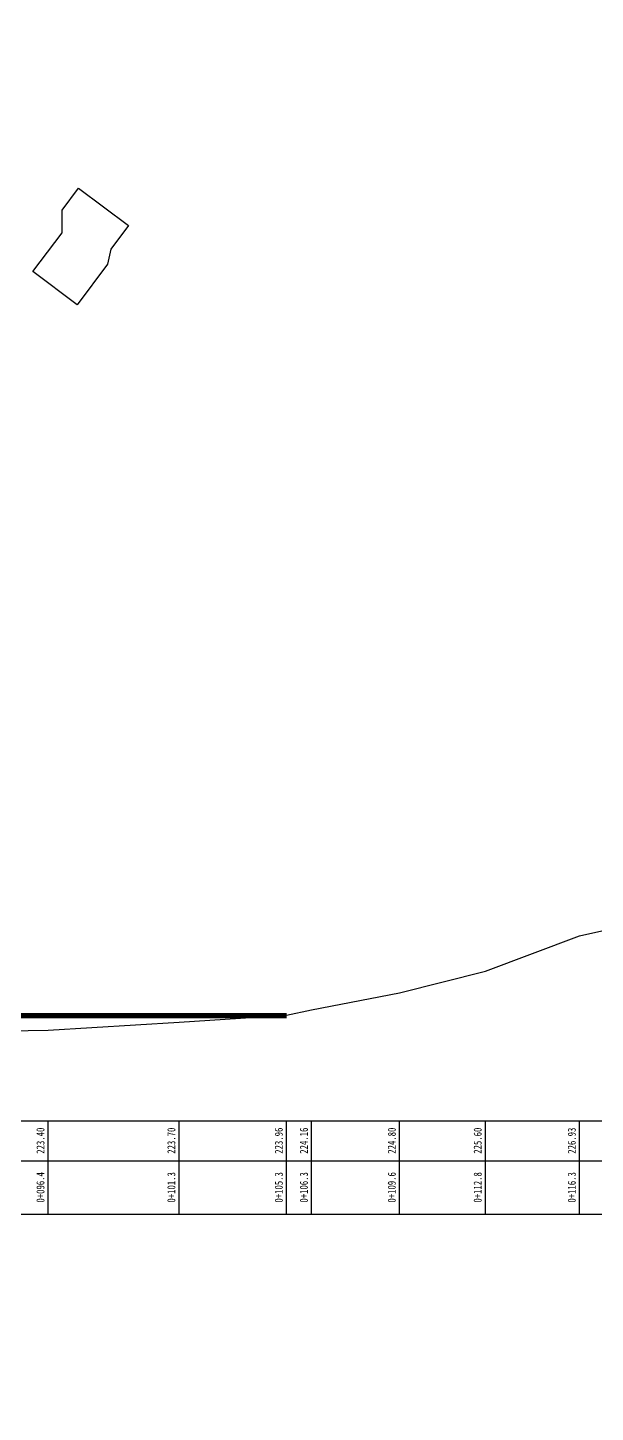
# Model space of a CAD drawing. Header units: millimetres. Extents: x -725 to 2274960, y -506 to 2980382.
# Drawn here: x 560615 to 560828, y 2885148 to 2885667 of the extents above; entities that cross this region are included whole.
import ezdxf
from ezdxf.enums import TextEntityAlignment as Align

# ---------------------------------------------------------------- set-up
doc = ezdxf.new("R2010")
doc.units = ezdxf.units.MM
doc.header["$LTSCALE"] = 1000
doc.linetypes.add('DASHED', pattern=[0.75, 0.5, -0.25])
doc.linetypes.add('X4', pattern=[1.6, 0, -1.6])
for name, color, linetype in [('DMX', 7, 'Continuous'), ('YHJ_剖面_梁板', 4, 'Continuous'), ('zdm1', 2, 'Continuous'), ('ZDMT5', 3, 'Continuous')]:
    doc.layers.add(name, color=color, linetype=linetype)

msp = doc.modelspace()

# ---------------------------------------------------------------- linework, layer by layer
at = {"color": 5, "linetype": 'Continuous', "const_width": 2}
msp.add_lwpolyline([(560301.4045, 2885297.1864), (560712.5081, 2885296.8869)], dxfattribs=at)
at = {"layer": 'DMX', "linetype": 'Continuous', "flags": 128}
msp.add_lwpolyline([(559659.1558, 2885327.4676), (559833.5002, 2885327.8676), (559956.7332, 2885327.7676), (559965.6116, 2885345.5676), (560004.0136, 2885348.5676), (560054.5679, 2885348.7676), (560061.8541, 2885347.5676), (560139.9177, 2885317.9676), (560194.806, 2885318.0676), (560250.1614, 2885316.4676), (560295.5962, 2885302.5676), (560301.4547, 2885297.1676), (560337.9996, 2885295.5676), (560416.3969, 2885295.5676), (560456.3165, 2885295.3676), (560570.6829, 2885290.6676), (560622.9671, 2885291.5676), (560672.0707, 2885294.5676), (560712.3907, 2885297.1676), (560721.807, 2885299.1676), (560754.7789, 2885305.5676), (560787.0162, 2885313.5676), (560822.3192, 2885326.9076), (560848.1462, 2885332.5676)], dxfattribs=at)
at = {"layer": 'YHJ_剖面_梁板', "color": 8, "linetype": 'DASHED'}
msp.add_lwpolyline([(560653.1243, 2885593.2219), (560646.4685, 2885584.354), (560645.2687, 2885578.6897), (560633.8384, 2885563.4605), (560617.2558, 2885575.9065), (560628.2031, 2885590.4151), (560628.2001, 2885598.9946), (560634.4098, 2885607.2681), (560653.1243, 2885593.2219)], dxfattribs=at)
at = {"layer": 'YHJ_剖面_梁板'}
msp.add_circle((589254.9496, 2837256.879), 143124.932, dxfattribs=at)
at = {"layer": 'zdm1', "linetype": 'X4'}
for p, q in [((559644.1558, 2885357.5676), (560937.0339, 2885357.5676)), ((559644.1558, 2885307.5676), (560937.0339, 2885307.5676)), ((559644.1558, 2885257.5676), (560937.0339, 2885257.5676))]:
    msp.add_line(p, q, dxfattribs=at)
at = {"layer": 'zdm1', "linetype": 'Continuous'}
for p, q in [((559659.1558, 2885257.5676), (560927.0339, 2885257.5676)), ((559614.1558, 2885242.5676), (560927.0339, 2885242.5676)), ((559614.1558, 2885222.5676), (560927.0339, 2885222.5676))]:
    msp.add_line(p, q, dxfattribs=at)
at = {"layer": 'ZDMT5', "linetype": 'X4'}
for p, q in [((560822.3192, 2885257.5676), (560822.3192, 2885326.9076)), ((560787.0162, 2885257.5676), (560787.0162, 2885313.5676)), ((560754.7789, 2885257.5676), (560754.7789, 2885305.5676)), ((560721.807, 2885257.5676), (560721.807, 2885299.1676)), ((560672.0707, 2885257.5676), (560672.0707, 2885294.5676)), ((560712.3907, 2885257.5676), (560712.3907, 2885297.1676)), ((560622.9671, 2885257.5676), (560622.9671, 2885291.5676))]:
    msp.add_line(p, q, dxfattribs=at)
at = {"layer": 'ZDMT5', "linetype": 'Continuous'}
for p, q in [((560622.9671, 2885222.5676), (560622.9671, 2885257.5676)), ((560672.0707, 2885222.5676), (560672.0707, 2885257.5676)), ((560712.3907, 2885222.5676), (560712.3907, 2885257.5676)), ((560721.807, 2885222.5676), (560721.807, 2885257.5676)), ((560754.7789, 2885222.5676), (560754.7789, 2885257.5676)), ((560787.0162, 2885222.5676), (560787.0162, 2885257.5676)), ((560822.3192, 2885222.5676), (560822.3192, 2885257.5676))]:
    msp.add_line(p, q, dxfattribs=at)

# ---------------------------------------------------------------- texts
at = {"layer": 'ZDMT5', "linetype": 'Continuous', "width": 0.8}
for s, p in [('223.40', (560622.4671, 2885250.0676)), ('223.70', (560671.5707, 2885250.0676)), ('223.96', (560711.8907, 2885250.0676)), ('224.16', (560721.307, 2885250.0676)), ('224.80', (560754.2789, 2885250.0676)), ('225.60', (560786.5162, 2885250.0676)), ('226.93', (560821.8192, 2885250.0676)), ('0+096.4', (560622.4671, 2885232.5676)), ('0+101.3', (560671.5707, 2885232.5676)), ('0+105.3', (560711.8907, 2885232.5676)), ('0+106.3', (560721.307, 2885232.5676)), ('0+109.6', (560754.2789, 2885232.5676)), ('0+112.8', (560786.5162, 2885232.5676)), ('0+116.3', (560821.8192, 2885232.5676))]:
    msp.add_text(s, height=3, rotation=90, dxfattribs=at).set_placement(p, align=Align.BOTTOM_CENTER)

doc.saveas('drawing.dxf')
